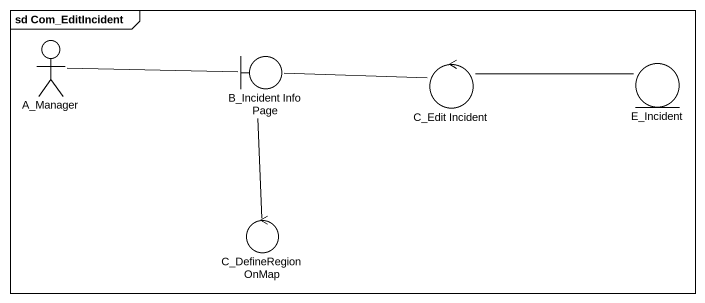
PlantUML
@startuml
mainframe sd Com_EditIncident
actor A_Manager
boundary "B_Incident Info Page" as B_Incident_Info_Page
control "C_Edit Incident" as C_Edit_Incident
entity E_Incident
control C_DefineRegionOnMap
A_Manager -right- B_Incident_Info_Page
B_Incident_Info_Page -right- C_Edit_Incident
B_Incident_Info_Page -- C_DefineRegionOnMap
C_Edit_Incident -right- E_Incident
@enduml
